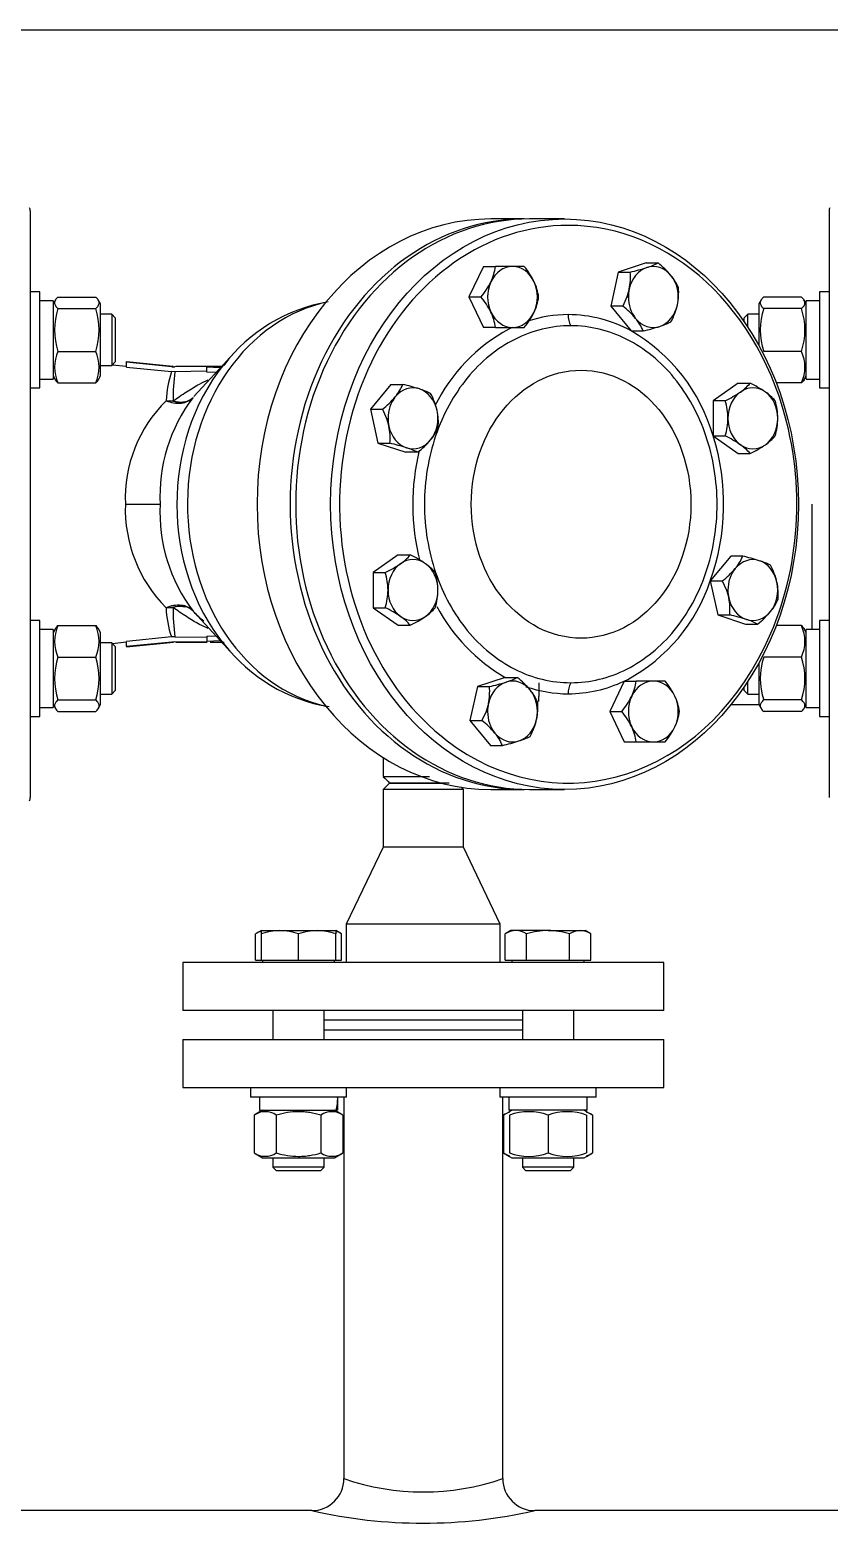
# Model space of a CAD drawing. Extents: x -681219 to -550379, y -242630 to -158199.
# Drawn here: x -635966 to -635500, y -176652 to -175780 of the extents above; entities that cross this region are included whole.
import ezdxf

# ---------------------------------------------------------------- set-up
doc = ezdxf.new("R2010")
doc.units = 0
doc.header["$LTSCALE"] = 1000
for name, color, linetype in [('$TD_AUDIT_GENERATED_(24C)', 7, 'CONTINUOUS'), ('$TD_AUDIT_GENERATED_(3680)', 7, 'CONTINUOUS'), ('05R22-3', 7, 'CONTINUOUS'), ('16_GB93', 7, 'CONTINUOUS'), ('16_GB97.1', 7, 'CONTINUOUS'), ('DN40-PN1.6_GB911', 7, 'CONTINUOUS'), ('FIG33_DN65_PN16', 7, 'CONTINUOUS'), ('M16_GB6170', 7, 'CONTINUOUS'), ('M16×65_GB5782', 7, 'CONTINUOUS'), ('M16×70_GB5782', 7, 'CONTINUOUS'), ('MYGL165_040102', 7, 'CONTINUOUS'), ('异径接头DN40×20_GB12', 7, 'CONTINUOUS')]:
    doc.layers.add(name, color=color, linetype=linetype)

msp = doc.modelspace()

# ---------------------------------------------------------------- linework, layer by layer
at = {"layer": '$TD_AUDIT_GENERATED_(24C)', "color": 7, "linetype": 'Continuous'}
msp.add_line((-639621.8734, -175780.4867), (-633113.0882, -175780.4867), dxfattribs=at)
at = {"layer": '$TD_AUDIT_GENERATED_(3680)', "color": 7, "linetype": 'Continuous'}
for p, q in [((-635759.7503, -176205.0484), (-635759.7503, -176216.1666)), ((-635721.3842, -176220.0167), (-635756.0094, -176220.0167))]:
    msp.add_line(p, q, dxfattribs=at)
for points, knots in [([(-635669.0397, -176172.3227), (-635669.026, -176172.332), (-635668.9969, -176172.0438), (-635668.9449, -176170.7299), (-635668.8945, -176168.5768), (-635668.867, -176165.5646), (-635668.8433, -176163.0212), (-635668.831, -176161.5762)], [0, 0, 0, 0, 0.031391327, 0.062781597, 0.094170609, 0.125558372, 0.160598698, 0.160598698, 0.160598698, 0.160598698]), ([(-635759.75, -176216.2752), (-635759.7318, -176216.2458), (-635758.113, -176216.1903), (-635751.3698, -176216.1424), (-635742.2147, -176216.1251), (-635735.7134, -176216.1242), (-635732.8513, -176216.1258)], [0, 0, 0, 0, 0.071281726, 0.142545558, 0.213794226, 0.272764589, 0.272764589, 0.272764589, 0.272764589])]:
    msp.add_open_spline(points, degree=3, knots=knots, dxfattribs=at)
msp.add_open_spline([(-635759.7494, -176216.2778), (-635758.503, -176217.5236), (-635757.2565, -176218.7699), (-635756.0096, -176220.0167)], degree=3, dxfattribs=at)
at = {"layer": '05R22-3', "color": 7, "linetype": 'Continuous'}
for p, q in [((-635794.1475, -176364.0329), (-635678.5945, -176364.0329)), ((-635876.6465, -176369.6439), (-635596.0955, -176369.6439)), ((-635876.6465, -176369.6439), (-635876.6465, -176397.6991)), ((-635596.0955, -176397.6991), (-635596.0955, -176369.6439)), ((-635876.6465, -176397.6991), (-635596.0955, -176397.6991)), ((-635782.6619, -176403.3101), (-635782.6619, -176625.8812)), ((-635690.0801, -176625.8806), (-635690.0801, -176403.3101)), ((-635801.3576, -176644.584), (-636131.948, -176644.584)), ((-634855.4342, -176644.584), (-635671.3767, -176644.584))]:
    msp.add_line(p, q, dxfattribs=at)
for centre, radius, start, end in [((-635801.366, -176625.8804), 18.7037, 270.0004336, 359.9992753), ((-635736.371, -176492.724), 140.9735, 250.830362, 289.169638), ((-635671.3767, -176625.8807), 18.7034, 179.999808, 269.9996111), ((-635736.371, -176358.2819), 293.5867, 257.209879, 282.790121)]:
    msp.add_arc(centre, radius, start, end, dxfattribs=at)
at = {"layer": '16_GB93', "color": 7, "linetype": 'Continuous'}
for p, q in [((-635952.2083, -175938.5954), (-635959.8767, -175938.5954)), ((-635952.2083, -175938.5954), (-635952.2083, -175984.2318)), ((-635513.0523, -175984.2318), (-635513.0523, -175938.5954)), ((-635505.3839, -175938.5954), (-635513.0523, -175938.5954)), ((-635959.8767, -175984.2318), (-635952.2083, -175984.2318)), ((-635513.0523, -175984.2318), (-635505.3839, -175984.2318)), ((-635952.2083, -176130.3624), (-635959.8767, -176130.3624)), ((-635952.2083, -176130.3624), (-635952.2083, -176175.9987)), ((-635513.0523, -176175.9987), (-635513.0523, -176130.3624)), ((-635505.3839, -176130.3624), (-635513.0523, -176130.3624)), ((-635959.8767, -176175.9987), (-635952.2083, -176175.9987)), ((-635513.0523, -176175.9987), (-635505.3839, -176175.9987)), ((-635831.9283, -176403.3101), (-635831.9283, -176410.9785)), ((-635831.9283, -176410.9785), (-635787.2509, -176410.9785)), ((-635786.3197, -176410.9785), (-635787.2509, -176410.9785)), ((-635786.292, -176409.8555), (-635786.292, -176403.3101)), ((-635786.292, -176410.9785), (-635786.292, -176409.8555)), ((-635686.45, -176403.3101), (-635686.45, -176410.9785)), ((-635640.8137, -176410.9785), (-635686.45, -176410.9785)), ((-635686.4223, -176410.9785), (-635686.45, -176410.9785)), ((-635640.8137, -176410.9785), (-635640.8137, -176403.3101))]:
    msp.add_line(p, q, dxfattribs=at)
for centre, start, end in [((-635809.1102, -176404.4331), 343.3305416, 2.8209894), ((-635809.1102, -176409.8555), 357.1790106, 6.8238403)]:
    msp.add_arc(centre, 22.8182, start, end, dxfattribs=at)
at = {"layer": '16_GB97.1', "color": 7, "linetype": 'Continuous'}
for p, q in [((-635959.8767, -175933.3585), (-635965.4877, -175933.3585)), ((-635959.8767, -175989.4687), (-635959.8767, -175933.3585)), ((-635505.3839, -175933.3585), (-635505.3839, -175989.4687)), ((-635499.7729, -175933.3585), (-635505.3839, -175933.3585)), ((-635965.4877, -175989.4687), (-635959.8767, -175989.4687)), ((-635505.3839, -175989.4687), (-635499.7729, -175989.4687)), ((-635959.8767, -176125.1254), (-635965.4877, -176125.1254)), ((-635959.8767, -176181.2356), (-635959.8767, -176125.1254)), ((-635505.3839, -176125.1254), (-635505.3839, -176181.2356)), ((-635499.7729, -176125.1254), (-635505.3839, -176125.1254)), ((-635965.4877, -176181.2356), (-635959.8767, -176181.2356)), ((-635505.3839, -176181.2356), (-635499.7729, -176181.2356)), ((-635837.1653, -176397.6991), (-635837.1653, -176403.3101)), ((-635781.0551, -176403.3101), (-635781.0551, -176397.6991)), ((-635691.6869, -176397.6991), (-635691.6869, -176403.3101)), ((-635635.5767, -176403.3101), (-635635.5767, -176397.6991)), ((-635781.0551, -176403.3101), (-635837.1653, -176403.3101)), ((-635635.5767, -176403.3101), (-635691.6869, -176403.3101))]:
    msp.add_line(p, q, dxfattribs=at)
at = {"layer": 'DN40-PN1.6_GB911', "color": 7, "linetype": 'Continuous'}
for p, q in [((-635596.0955, -176324.7558), (-635876.6465, -176324.7558)), ((-635876.6465, -176324.7558), (-635876.6465, -176352.8109)), ((-635596.0955, -176352.8109), (-635596.0955, -176324.7558)), ((-635596.0955, -176352.8109), (-635876.6465, -176352.8109)), ((-635678.5945, -176358.4219), (-635794.1475, -176358.4219))]:
    msp.add_line(p, q, dxfattribs=at)
at = {"layer": 'FIG33_DN65_PN16', "color": 7, "linetype": 'Continuous'}
for p, q in [((-635965.4877, -175886.1609), (-635965.4877, -176228.4332)), ((-635499.7729, -175886.1609), (-635499.7729, -176228.4332)), ((-635677.6342, -175890.8367), (-635696.9443, -175890.8367)), ((-635654.0329, -175890.8367), (-635674.4158, -175890.8367)), ((-635701.3321, -175918.571), (-635709.7354, -175936.3392)), ((-635701.3321, -175918.571), (-635694.3265, -175918.571)), ((-635684.3466, -175918.571), (-635694.3265, -175918.571)), ((-635677.5199, -175918.571), (-635684.3466, -175918.571)), ((-635622.7299, -175921.8315), (-635627.0798, -175941.6494)), ((-635606.496, -175916.5213), (-635622.7299, -175921.8315)), ((-635622.7299, -175921.8315), (-635615.7243, -175921.8315)), ((-635606.496, -175916.5213), (-635599.4904, -175916.5213)), ((-635616.3226, -175931.7404), (-635617.6915, -175936.3392)), ((-635709.7354, -175936.3392), (-635701.3321, -175954.1074)), ((-635709.7354, -175936.3392), (-635702.7297, -175936.3392)), ((-635617.6915, -175936.3392), (-635620.0741, -175941.6494)), ((-635617.6915, -175936.3392), (-635616.8185, -175936.3392)), ((-635627.0798, -175941.6494), (-635615.1958, -175956.1571)), ((-635620.0741, -175941.6494), (-635627.0798, -175941.6494)), ((-635694.3265, -175954.1074), (-635701.3321, -175954.1074)), ((-635694.3265, -175954.1074), (-635684.3466, -175954.1074)), ((-635684.5257, -175954.1074), (-635686.5666, -175955.0859)), ((-635684.3466, -175954.1074), (-635677.5199, -175954.1074)), ((-635615.1958, -175956.1571), (-635608.1901, -175956.1571)), ((-635909.3775, -175974.0856), (-635882.4537, -175976.7938)), ((-635909.3775, -175974.4226), (-635909.3775, -175974.0856)), ((-635882.9052, -175977.0965), (-635909.3775, -175974.4226)), ((-635909.3775, -175977.2542), (-635909.3775, -175974.4226)), ((-635848.2463, -175970.6151), (-635870.112, -175994.4444)), ((-635909.3775, -175976.9053), (-635917.7094, -175976.0672)), ((-635909.3775, -175977.2542), (-635883.2013, -175979.899)), ((-635881.1397, -175979.9928), (-635883.2013, -175979.8993)), ((-635882.9053, -175977.0969), (-635881.1577, -175977.1765)), ((-635882.4537, -175976.7938), (-635882.9052, -175977.0966)), ((-635882.0052, -175977.1875), (-635882.4537, -175976.7938)), ((-635862.619, -175976.9264), (-635881.1577, -175977.1763)), ((-635862.619, -175979.7338), (-635881.1397, -175979.9926)), ((-635861.4471, -175976.8724), (-635880.7198, -175976.8724)), ((-635862.619, -175977.391), (-635862.619, -175976.9264)), ((-635862.619, -175980.2153), (-635862.619, -175977.391)), ((-635854.7424, -175977.6947), (-635862.619, -175977.391)), ((-635857.2523, -175980.43), (-635862.619, -175980.2153)), ((-635853.9879, -175976.8724), (-635861.1473, -175976.8724)), ((-635755.3201, -175987.3768), (-635767.2041, -176001.8845)), ((-635755.3201, -175987.3768), (-635748.3145, -175987.3768)), ((-635552.8045, -175986.6777), (-635567.3594, -175996.9362)), ((-635552.8045, -175986.6777), (-635545.7989, -175986.6777)), ((-635878.8627, -175998.0318), (-635884.2418, -175997.0216)), ((-635875.4424, -175997.4987), (-635878.8627, -175998.0318)), ((-635877.3927, -175998.2786), (-635878.8627, -175998.0318)), ((-635567.3594, -175996.9362), (-635567.3594, -176017.4532)), ((-635560.3537, -175996.9362), (-635567.3594, -175996.9362)), ((-635767.2041, -176001.8845), (-635762.8543, -176021.7024)), ((-635767.2041, -176001.8845), (-635760.1985, -176001.8845)), ((-635760.1985, -176001.8845), (-635757.8158, -176007.1947)), ((-635757.8158, -176007.1947), (-635756.4469, -176011.7934)), ((-635757.8158, -176007.1947), (-635756.9429, -176007.1947)), ((-635567.3594, -176017.4532), (-635552.8045, -176027.7117)), ((-635567.3594, -176017.4532), (-635560.3537, -176017.4532)), ((-635762.8543, -176021.7024), (-635746.6204, -176027.0126)), ((-635762.8543, -176021.7024), (-635755.8486, -176021.7024)), ((-635739.6148, -176027.0126), (-635746.6204, -176027.0126)), ((-635552.8045, -176027.7117), (-635545.7989, -176027.7117)), ((-635509.8182, -176057.2971), (-635509.8182, -176130.3624)), ((-635750.9702, -176086.8825), (-635765.5251, -176097.141)), ((-635750.9702, -176086.8825), (-635743.9646, -176086.8825)), ((-635557.1543, -176087.5816), (-635569.0384, -176102.0893)), ((-635550.1487, -176087.5816), (-635557.1543, -176087.5816)), ((-635765.5251, -176097.141), (-635765.5251, -176117.6579)), ((-635765.5251, -176097.141), (-635758.5195, -176097.141)), ((-635569.0384, -176102.0893), (-635564.6885, -176121.9072)), ((-635569.0384, -176102.0893), (-635562.0327, -176102.0893)), ((-635562.0327, -176102.0893), (-635559.6501, -176107.3994)), ((-635559.6501, -176107.3994), (-635558.2812, -176111.9982)), ((-635559.6501, -176107.3994), (-635558.7771, -176107.3994)), ((-635886.3635, -176117.7298), (-635884.2418, -176117.5725)), ((-635884.2418, -176117.5725), (-635878.8627, -176116.5623)), ((-635884.2418, -176117.5725), (-635882.1235, -176117.6021)), ((-635877.3927, -176116.3155), (-635878.8627, -176116.5623)), ((-635878.8627, -176116.5623), (-635875.4424, -176117.0954)), ((-635870.0939, -176120.1694), (-635848.2463, -176143.979)), ((-635765.5251, -176117.6579), (-635750.9702, -176127.9164)), ((-635765.5251, -176117.6579), (-635758.5195, -176117.6579)), ((-635564.6885, -176121.9072), (-635548.4546, -176127.2173)), ((-635564.6885, -176121.9072), (-635557.6829, -176121.9072)), ((-635750.9702, -176127.9164), (-635743.9646, -176127.9164)), ((-635548.4546, -176127.2173), (-635541.449, -176127.2173)), ((-635917.7094, -176138.5269), (-635909.3775, -176137.6888)), ((-635883.2013, -176134.6951), (-635909.3775, -176137.34)), ((-635909.3775, -176140.1715), (-635909.3775, -176137.34)), ((-635909.3775, -176140.1715), (-635882.9052, -176137.4976)), ((-635909.3775, -176140.5085), (-635881.9958, -176137.7543)), ((-635909.3775, -176140.1715), (-635909.3775, -176140.5085)), ((-635881.1397, -176134.6013), (-635883.2013, -176134.6948)), ((-635882.9053, -176137.4973), (-635881.1577, -176137.4177)), ((-635881.1577, -176137.4179), (-635862.619, -176137.6678)), ((-635881.1397, -176134.6015), (-635862.619, -176134.8603)), ((-635880.7166, -176137.7217), (-635862.4581, -176137.7217)), ((-635862.619, -176134.3788), (-635857.2523, -176134.1642)), ((-635862.619, -176134.3788), (-635862.619, -176137.2032)), ((-635862.619, -176137.2032), (-635854.7424, -176136.8995)), ((-635860.6132, -176137.7217), (-635852.5038, -176137.7217)), ((-635688.579, -176158.437), (-635704.8129, -176163.7472)), ((-635688.579, -176158.437), (-635681.5733, -176158.437)), ((-635704.8129, -176163.7472), (-635709.1627, -176183.5651)), ((-635704.8129, -176163.7472), (-635697.8072, -176163.7472)), ((-635619.2492, -176160.4867), (-635627.6524, -176178.2549)), ((-635619.2492, -176160.4867), (-635612.2435, -176160.4867)), ((-635619.2491, -176160.4867), (-635617.2082, -176159.5082)), ((-635602.2636, -176160.4867), (-635612.2435, -176160.4867)), ((-635595.437, -176160.4867), (-635602.2636, -176160.4867)), ((-635698.4055, -176173.6562), (-635699.7744, -176178.2549)), ((-635709.1627, -176183.5651), (-635697.2787, -176198.0728)), ((-635709.1627, -176183.5651), (-635702.1571, -176183.5651)), ((-635699.7744, -176178.2549), (-635702.1571, -176183.5651)), ((-635699.7744, -176178.2549), (-635698.9015, -176178.2549)), ((-635627.6524, -176178.2549), (-635619.2492, -176196.0232)), ((-635627.6524, -176178.2549), (-635620.6468, -176178.2549)), ((-635697.2787, -176198.0728), (-635690.273, -176198.0728)), ((-635619.2492, -176196.0232), (-635612.2435, -176196.0232)), ((-635612.2435, -176196.0232), (-635602.2636, -176196.0232)), ((-635602.2636, -176196.0232), (-635595.437, -176196.0232)), ((-635696.9443, -176223.7574), (-635677.6342, -176223.7574)), ((-635674.4158, -176223.7574), (-635654.0329, -176223.7574))]:
    msp.add_line(p, q, dxfattribs=at)
for centre, radius, start, end in [((-635969.2284, -175886.1609), 3.7407, 0.0000001, 29.9999999), ((-635496.0322, -175886.1609), 3.7407, 150, 179.9999999), ((-635724.215, -175914.5696), 30.1551, 334.7032837, 352.3747959), ((-635713.0869, -175948.025), 46.1796, 26.4510689, 39.62911), ((-635648.6952, -175924.8132), 33.1055, 347.9218167, 5.1675107), ((-635645.7867, -175793.0528), 132.2411, 283.1399785, 287.495626), ((-635619.6271, -175876.3014), 44.9792, 287.5946908, 296.5955145), ((-635633.2417, -175959.028), 54.2768, 40.5040368, 51.5496455), ((-635738.2967, -175906.8852), 46.1796, 320.37089, 333.5489311), ((-635699.0052, -175940.3406), 30.1551, 7.6252041, 25.2967163), ((-635613.7779, -175941.8386), 28.316, 22.4420705, 39.637197), ((-635621.1973, -175933.9733), 33.7197, 348.0800386, 5.0092887), ((-635775.8716, -176033.9716), 96.0564, 99.5164954, 143.123528), ((-635736.6537, -175964.7246), 44.2331, 26.1597535, 39.9204255), ((-635699.2402, -175932.2684), 30.3973, 334.7742327, 352.3038469), ((-635724.45, -175958.1782), 30.3973, 7.6961531, 25.2257673), ((-635711.4439, -175925.722), 44.2331, 320.0795746, 333.8402465), ((-635651.6851, -176022.9256), 76.2525, 90.1519665, 108.2027143), ((-635638.214, -175946.9199), 13.6756, 178.9672862, 207.1249688), ((-635652.1726, -176023.4975), 76.8246, 61.228691, 89.787263), ((-635651.9527, -175982.2151), 51.5928, 40.2157663, 51.8379159), ((-635634.2431, -175966.8954), 28.1792, 22.4000164, 39.6792511), ((-635627.0161, -175931.9085), 39.8479, 331.623299, 346.9031646), ((-635637.8317, -176044.8853), 102.1715, 118.489837, 153.9145992), ((-635667.4476, -176046.2494), 104.1484, 16.0510113, 59.8870897), ((-635636.1228, -175835.1541), 124.1852, 282.9986278, 287.6369768), ((-635611.5027, -175912.081), 43.415, 287.4321918, 296.7580135), ((-635813.1202, -176001.739), 73.4053, 162.6909984, 176.1923268), ((-635797.255, -175993.3753), 84.9456, 170.9357172, 182.4402303), ((-635774.486, -175976.5672), 28.316, 320.362803, 337.5579295), ((-635778.3769, -176116.1555), 132.2411, 72.504374, 76.8600214), ((-635752.2173, -176032.9069), 44.9792, 63.4044856, 72.4053092), ((-635768.4893, -176012.136), 41.2778, 13.3629777, 28.1105587), ((-635592.0269, -175932.0556), 72.1989, 296.0205734, 304.147706), ((-635568.4479, -175967.2375), 29.848, 304.598184, 319.3596715), ((-635577.472, -176051.5582), 72.1989, 55.852294, 63.9794265), ((-635553.893, -176016.3764), 29.848, 40.6403286, 55.401816), ((-635829.4806, -176054.0313), 80.6456, 134.8573204, 182.320847), ((-635794.2975, -176052.5625), 95.5889, 142.9557126, 182.8390438), ((-635879.1189, -175980.0696), 18.2906, 246.6667269, 275.4154384), ((-635883.5093, -175972.748), 24.2847, 263.2504564, 268.2714459), ((-635883.521, -175972.8176), 24.2147, 268.2942397, 273.3086168), ((-635877.6666, -175982.527), 15.1361, 252.8751267, 278.4501083), ((-635878.3667, -175987.6221), 10.701, 275.2221063, 316.584308), ((-635876.6715, -175989.2138), 8.3756, 278.4384931, 316.523657), ((-635793.9497, -175959.3778), 54.2768, 308.4503545, 319.4959632), ((-635595.1412, -176007.533), 36.3656, 0.5331183, 16.9416521), ((-635567.0324, -176007.6869), 37.3683, 0.7547017, 16.7200687), ((-635760.7017, -176009.5231), 33.1055, 354.8324893, 12.0781833), ((-635596.1421, -176006.7025), 37.3683, 343.2799313, 359.2452983), ((-635566.0314, -176006.8563), 36.3656, 343.058348, 359.4668817), ((-635789.4395, -176018.7581), 33.7197, 354.9907112, 11.9199614), ((-635753.7837, -176001.7666), 28.1792, 320.3207489, 337.5999836), ((-635694.6302, -176057.2631), 133.3518, 340.3575784, 17.3695672), ((-635589.9925, -176078.8218), 68.151, 55.610496, 64.2212246), ((-635553.4887, -175998.4622), 29.2487, 304.4460921, 319.5117634), ((-635783.7813, -176142.7054), 124.1852, 72.3630232, 77.0013722), ((-635759.1612, -176065.7785), 43.415, 63.2419864, 72.5678083), ((-635609.145, -176057.3309), 133.3513, 166.2664539, 194.3473084), ((-635771.4933, -175986.4469), 51.5928, 308.1620841, 319.7842337), ((-635568.0436, -176046.7026), 29.2487, 40.4882366, 55.5539079), ((-635575.4376, -175966.343), 68.151, 295.7787754, 304.389504), ((-635828.1724, -176060.0499), 81.9339, 178.0746188, 224.7472137), ((-635794.2975, -176062.0316), 95.5889, 177.1609561, 217.0442873), ((-635766.6136, -176067.4422), 29.848, 304.598184, 319.3596714), ((-635775.6378, -176151.763), 72.1989, 55.852294, 63.9794266), ((-635576.3202, -176076.7719), 28.316, 320.362803, 337.5579295), ((-635580.2112, -176216.3603), 132.2411, 72.5043739, 76.8600214), ((-635790.1927, -176032.2604), 72.1989, 296.0205734, 304.147706), ((-635793.3069, -176107.7378), 36.3656, 0.5331183, 16.9416521), ((-635752.0587, -176116.5812), 29.848, 40.6403286, 55.401816), ((-635765.1981, -176107.8916), 37.3683, 0.7547017, 16.7200687), ((-635595.784, -176059.5826), 54.2768, 308.4503545, 319.4959632), ((-635554.0515, -176133.1116), 44.9792, 63.4044855, 72.4053092), ((-635570.3235, -176112.3408), 41.2778, 13.3629777, 28.1105587), ((-635665.9431, -176069.7088), 102.1716, 298.4890848, 341.5231358), ((-635562.5359, -176109.7279), 33.1055, 354.8324893, 12.0781833), ((-635794.3079, -176106.9072), 37.3683, 343.2799313, 359.2452983), ((-635764.1972, -176107.0611), 36.3656, 343.0583479, 359.4668817), ((-635591.2738, -176118.9628), 33.7197, 354.9907113, 11.9199614), ((-635555.618, -176101.9714), 28.1792, 320.3207489, 337.5999836), ((-635879.1254, -176134.4833), 18.2502, 84.5520608, 113.365774), ((-635825.9013, -176115.2374), 60.5135, 182.3605034, 198.7561636), ((-635798.0228, -176121.2632), 84.1803, 177.5073641, 189.1168186), ((-635877.6652, -176132.0855), 15.154, 81.5652945, 107.1094306), ((-635878.3847, -176127.0091), 10.7395, 43.4932223, 84.7003634), ((-635876.6573, -176125.3531), 8.3466, 43.407619, 81.6302311), ((-635788.1582, -176179.0266), 68.151, 55.6104959, 64.2212246), ((-635766.2094, -176146.9074), 29.2487, 40.4882366, 55.5539079), ((-635773.6033, -176066.5478), 68.151, 295.7787754, 304.3895041), ((-635751.6545, -176098.667), 29.2487, 304.446092, 319.5117634), ((-635636.3272, -176068.3449), 104.1482, 207.8342015, 239.8870793), ((-635585.6156, -176242.9101), 124.1852, 72.3630232, 77.0013722), ((-635573.3276, -176086.6517), 51.5928, 308.1620841, 319.7842337), ((-635560.9954, -176165.9833), 43.415, 63.2419865, 72.5678082), ((-635775.4549, -176079.5588), 97.1647, 217.468298, 260.6027617), ((-635701.71, -176118.2171), 44.9792, 287.5946908, 296.5955145), ((-635715.3246, -176200.9437), 54.2768, 40.5040368, 51.5496454), ((-635730.7782, -176166.729), 33.1055, 347.9218167, 5.1675107), ((-635727.8697, -176034.9685), 132.2411, 283.1399785, 287.4956261), ((-635651.6028, -176091.0984), 76.8228, 251.0635984, 269.7877581), ((-635695.8609, -176183.7543), 28.316, 22.4420705, 39.637197), ((-635638.2119, -176167.6711), 13.676, 152.8909495, 181.0453062), ((-635652.089, -176091.67), 76.2509, 270.1515236, 295.5108312), ((-635642.132, -176156.4853), 30.1551, 334.7032837, 352.3747959), ((-635631.004, -176189.9407), 46.1796, 26.4510689, 39.62911), ((-635703.2802, -176175.889), 33.7197, 348.0800386, 5.0092887), ((-635656.2138, -176148.8009), 46.1796, 320.37089, 333.5489311), ((-635616.9222, -176182.2563), 30.1551, 7.6252041, 25.2967163), ((-635734.0357, -176224.1308), 51.5928, 40.2157663, 51.8379159), ((-635709.0991, -176173.8242), 39.8479, 331.623299, 346.9031646), ((-635654.5708, -176206.6403), 44.2331, 26.1597535, 39.9204255), ((-635617.1572, -176174.1841), 30.3973, 334.7742327, 352.3038469), ((-635716.326, -176208.8111), 28.1792, 22.4000164, 39.6792511), ((-635693.5856, -176153.9967), 43.415, 287.4321918, 296.7580135), ((-635642.367, -176200.094), 30.3973, 7.6961531, 25.2257673), ((-635629.361, -176167.6377), 44.2331, 320.0795746, 333.8402465), ((-635718.2057, -176077.0698), 124.1852, 282.9986278, 287.6369768), ((-635969.2284, -176228.4332), 3.7407, 330.0000001, 359.9999999)]:
    msp.add_arc(centre, radius, start, end, dxfattribs=at)
for centre, major_axis, start_param, end_param in [((-635696.9443, -176057.2971), (0, 166.4603), 0, 3.14159265), ((-635677.6342, -176057.2971), (0, -166.4603), 3.14159265, 6.28318531), ((-635674.4158, -176057.2971), (0, -166.4603), 3.14159265, 6.28318531), ((-635651.8874, -176057.2971), (0, 162.7196), 0, 0.52056715), ((-635651.8874, -176057.2971), (0, 162.7196), 4.98500523, 6.28318531), ((-635651.8874, -176057.2971), (0, 162.7196), 0.52056715, 2.58448772), ((-635684.3466, -175936.3392), (0, 17.7682), 0, 1.04719755), ((-635684.3466, -175936.3392), (0, -17.7682), 2.0943951, 3.14159265), ((-635602.2636, -175936.3392), (0, 17.7682), 0.26179939, 1.30899694), ((-635602.2636, -175936.3392), (0, -17.7682), 2.35619449, 3.40339204), ((-635684.3466, -175936.3392), (0, 17.7682), 1.04719755, 2.0943951), ((-635684.3466, -175936.3392), (0, -17.7682), 1.04719755, 2.0943951), ((-635602.2636, -175936.3392), (0, 17.7682), 1.30899694, 1.57079633), ((-635602.2636, -175936.3392), (0, -17.7682), 1.30899694, 2.35619449), ((-635775.7909, -176057.2971), (0, 119.7018), 0.16348862, 2.96202478), ((-635602.2636, -175936.3392), (0, 17.7682), 1.57079633, 2.35619449), ((-635684.3466, -175936.3392), (0, 17.7682), 2.0943951, 3.14159265), ((-635684.3466, -175936.3392), (0, -17.7682), 0, 1.04719755), ((-635602.2636, -175936.3392), (0, 17.7682), 2.35619449, 3.40339204), ((-635602.2636, -175936.3392), (0, -17.7682), 0.26179939, 1.30899694), ((-635784.8585, -176057.2971), (0, 116.1971), 0.72877508, 0.79440305), ((-635784.8585, -176057.2971), (0, 116.1971), 0.79440305, 2.35173875), ((-635742.388, -176007.1947), (0, -17.7682), 2.87979327, 3.92699082), ((-635742.388, -176007.1947), (0, 17.7682), 4.97418837, 6.02138592), ((-635544.2222, -176007.1947), (0, 17.7682), 0.52359878, 1.57079633), ((-635544.2222, -176007.1947), (0, -17.7682), 2.61799388, 3.66519143), ((-635544.2222, -176007.1947), (0, -17.7682), 1.57079633, 2.61799388), ((-635742.388, -176007.1947), (0, 17.7682), 0.78539816, 1.57079633), ((-635742.388, -176007.1947), (0, 17.7682), 1.57079633, 1.83259571), ((-635742.388, -176007.1947), (0, -17.7682), 0.78539816, 1.83259571), ((-635544.2222, -176007.1947), (0, -17.7682), 4.71238898, 5.75958653), ((-635544.2222, -176007.1947), (0, -17.7682), 0.52359878, 1.57079633), ((-635742.388, -176007.1947), (0, -17.7682), 4.97418837, 6.02138592), ((-635651.8874, -176057.2971), (0, 162.7196), 4.12261965, 4.98500523), ((-635742.388, -176007.1947), (0, 17.7682), 2.87979327, 3.92699082), ((-635544.2222, -176007.1947), (0, 17.7682), 2.61799388, 3.66519143), ((-635742.388, -176107.3994), (0, -17.7682), 2.61799388, 3.66519143), ((-635544.2222, -176107.3994), (0, -17.7682), 2.87979327, 3.92699082), ((-635742.388, -176107.3994), (0, 17.7682), 0.52359878, 1.57079633), ((-635742.388, -176107.3994), (0, 17.7682), 4.71238898, 5.75958653), ((-635544.2222, -176107.3994), (0, 17.7682), 0.78539816, 1.57079633), ((-635544.2222, -176107.3994), (0, 17.7682), 4.97418837, 6.02138592), ((-635544.2222, -176107.3994), (0, -17.7682), 0.78539816, 1.83259571), ((-635742.388, -176107.3994), (0, -17.7682), 4.71238898, 5.75958653), ((-635742.388, -176107.3994), (0, -17.7682), 0.52359878, 1.57079633), ((-635544.2222, -176107.3994), (0, 17.7682), 1.57079633, 1.83259571), ((-635544.2222, -176107.3994), (0, -17.7682), 4.97418837, 6.02138592), ((-635742.388, -176107.3994), (0, 17.7682), 2.61799388, 3.66519143), ((-635544.2222, -176107.3994), (0, 17.7682), 2.87979327, 3.92699082), ((-635784.8585, -176057.2971), (0, 116.1971), -3.93144655, -3.87036773), ((-635651.8874, -176057.2971), (0, 162.7196), 2.58448772, 4.12261965), ((-635684.3466, -176178.2549), (0, 17.7682), 0.26179939, 1.30899694), ((-635684.3466, -176178.2549), (0, -17.7682), 2.35619449, 3.40339204), ((-635684.3466, -176178.2549), (0, -17.7682), 1.30899694, 2.35619449), ((-635602.2636, -176178.2549), (0, 17.7682), 0, 1.04719755), ((-635602.2636, -176178.2549), (0, -17.7682), 2.0943951, 3.14159265), ((-635684.3466, -176178.2549), (0, 17.7682), 1.30899694, 1.57079633), ((-635602.2636, -176178.2549), (0, 17.7682), 1.04719755, 2.0943951), ((-635602.2636, -176178.2549), (0, -17.7682), 1.04719755, 2.0943951), ((-635684.3466, -176178.2549), (0, -17.7682), 4.71238898, 5.49778714), ((-635684.3466, -176178.2549), (0, -17.7682), 0.26179939, 1.30899694), ((-635684.3466, -176178.2549), (0, 17.7682), 2.35619449, 3.40339204), ((-635602.2636, -176178.2549), (0, 17.7682), 2.0943951, 3.14159265), ((-635602.2636, -176178.2549), (0, -17.7682), 0, 1.04719755)]:
    msp.add_ellipse(centre, major_axis=major_axis, ratio=0.81915204, start_param=start_param, end_param=end_param, dxfattribs=at)
for centre, major_axis in [((-635654.0329, -176057.2971), (0, 166.4603)), ((-635644.3779, -176057.2971), (0, -78.1827))]:
    msp.add_ellipse(centre, major_axis=major_axis, ratio=0.81915204, dxfattribs=at)
for points, knots in [([(-635650.3855, -175953.155), (-635661.5523, -175953.155), (-635672.7147, -175955.8655), (-635693.3483, -175966.2992), (-635702.8113, -175974.0181), (-635718.6036, -175993.2969), (-635724.9266, -176004.8491), (-635733.4733, -176030.0381), (-635735.6937, -176043.6649), (-635735.6937, -176070.9292), (-635733.4733, -176084.556), (-635724.9266, -176109.745), (-635718.6036, -176121.2972), (-635702.8113, -176140.576), (-635693.3483, -176148.295), (-635672.7147, -176158.7286), (-635661.5523, -176161.4391), (-635650.3855, -176161.4391)], [0, 0, 0, 0, 0.125, 0.125, 0.25, 0.25, 0.375, 0.375, 0.5, 0.5, 0.625, 0.625, 0.75, 0.75, 0.875, 0.875, 1, 1, 1, 1]), ([(-635650.3855, -176161.4391), (-635639.2187, -176161.4391), (-635628.0562, -176158.7286), (-635607.4227, -176148.295), (-635597.9596, -176140.576), (-635582.1674, -176121.2972), (-635575.8444, -176109.745), (-635567.2976, -176084.556), (-635565.0773, -176070.9292), (-635565.0773, -176043.6649), (-635567.2976, -176030.0381), (-635575.8444, -176004.8491), (-635582.1674, -175993.2969), (-635597.9596, -175974.0181), (-635607.4227, -175966.2992), (-635628.0562, -175955.8655), (-635639.2187, -175953.155), (-635650.3855, -175953.155)], [0, 0, 0, 0, 0.125, 0.125, 0.25, 0.25, 0.375, 0.375, 0.5, 0.5, 0.625, 0.625, 0.75, 0.75, 0.875, 0.875, 1, 1, 1, 1]), ([(-635882.1235, -175996.992), (-635880.8959, -175996.1112), (-635878.3536, -175994.2873), (-635873.2757, -175990.856), (-635867.7256, -175987.5375), (-635863.4138, -175985.454), (-635861.7153, -175984.7137)], [0, 0, 0, 0, 0.031293208, 0.064804596, 0.128491553, 0.169263615, 0.169263615, 0.169263615, 0.169263615]), ([(-635910.06, -176057.2971), (-635909.8603, -176057.2971), (-635909.4578, -176057.2971), (-635908.8475, -176057.2971), (-635908.2274, -176057.2971), (-635907.5982, -176057.2971), (-635906.9608, -176057.2971), (-635906.3161, -176057.2972), (-635905.6654, -176057.2972), (-635905.0096, -176057.2972), (-635904.35, -176057.2973), (-635903.6881, -176057.2973), (-635903.025, -176057.2974), (-635902.3623, -176057.2974), (-635901.7015, -176057.2974), (-635901.044, -176057.2975), (-635900.3916, -176057.2975), (-635899.7458, -176057.2975), (-635899.1083, -176057.2975), (-635898.4806, -176057.2975), (-635897.8645, -176057.2975), (-635897.2615, -176057.2975), (-635896.6732, -176057.2975), (-635896.1011, -176057.2975), (-635895.5467, -176057.2975), (-635895.0113, -176057.2975), (-635894.4964, -176057.2975), (-635894.0031, -176057.2975), (-635893.5325, -176057.2974), (-635893.0857, -176057.2974), (-635892.6634, -176057.2974), (-635892.2665, -176057.2973), (-635891.8956, -176057.2973), (-635891.5511, -176057.2973), (-635891.2335, -176057.2972), (-635890.9429, -176057.2972), (-635890.6795, -176057.2972), (-635890.4433, -176057.2971), (-635890.234, -176057.2971), (-635890.0518, -176057.2971), (-635889.8943, -176057.2971), (-635889.8104, -176057.2971), (-635889.769, -176057.2971)], [0, 0, 0, 0, 0.02149608, 0.04332576, 0.0654846, 0.0879673, 0.11076763, 0.13387847, 0.15729173, 0.1809984, 0.20498845, 0.22925091, 0.25377382, 0.27854426, 0.30354836, 0.32877136, 0.35419757, 0.3798105, 0.40559283, 0.43152653, 0.45759289, 0.48377262, 0.51004589, 0.53639247, 0.56279177, 0.58922296, 0.61566506, 0.64209705, 0.66849796, 0.69484696, 0.72112347, 0.74730725, 0.7733785, 0.79931793, 0.82510684, 0.85072721, 0.87616175, 0.90139397, 0.92640821, 0.9511897, 0.9757246, 1, 1, 1, 1]), ([(-635861.7153, -176129.8804), (-635863.4138, -176129.1401), (-635867.7256, -176127.0566), (-635873.2757, -176123.7381), (-635878.3536, -176120.3068), (-635880.8959, -176118.4829), (-635882.1235, -176117.6021)], [0.830741731, 0.830741731, 0.830741731, 0.830741731, 0.871512506, 0.935197451, 0.968707538, 1, 1, 1, 1]), ([(-635864.3767, -176125.5786), (-635865.3605, -176124.7738), (-635866.3149, -176123.9346), (-635868.197, -176122.161), (-635869.1196, -176121.2265), (-635870.2008, -176120.0536), (-635870.3982, -176119.8361), (-635870.5937, -176119.6174)], [0.9295016994, 0.9295016994, 0.9295016994, 0.9295016994, 0.9604681615, 0.9604681615, 0.992715851, 0.992715851, 1, 1, 1, 1])]:
    msp.add_open_spline(points, degree=3, knots=knots, dxfattribs=at)
at = {"layer": 'M16_GB6170', "color": 7, "linetype": 'Continuous'}
for p, q in [((-635950.8031, -175937.9385), (-635952.2083, -175940.3723)), ((-635949.3936, -175936.3802), (-635927.342, -175936.3802)), ((-635924.5273, -175940.3723), (-635925.8931, -175938.0067)), ((-635924.5273, -175982.4549), (-635924.5273, -175940.3723)), ((-635539.3282, -175937.9385), (-635540.7334, -175940.3723)), ((-635540.7334, -175940.3723), (-635540.7334, -175964.6769)), ((-635515.867, -175936.3802), (-635537.9187, -175936.3802)), ((-635513.0523, -175940.3723), (-635514.4181, -175938.0067)), ((-635949.3933, -175943.0875), (-635927.3423, -175943.0875)), ((-635515.8674, -175943.0875), (-635537.9183, -175943.0875)), ((-635949.3936, -175968.1209), (-635927.342, -175968.1209)), ((-635515.867, -175968.1209), (-635537.9187, -175968.1209)), ((-635952.2083, -175982.4549), (-635950.8031, -175984.8887)), ((-635925.8931, -175984.8205), (-635924.5273, -175982.4549)), ((-635514.4181, -175984.8205), (-635513.0523, -175982.4549)), ((-635949.3936, -175986.447), (-635927.342, -175986.447)), ((-635515.867, -175986.447), (-635530.6443, -175986.447)), ((-635950.8425, -176129.7736), (-635952.2083, -176132.1392)), ((-635949.3936, -176128.1471), (-635927.342, -176128.1471)), ((-635924.5273, -176132.1392), (-635925.9324, -176129.7054)), ((-635924.5273, -176174.2219), (-635924.5273, -176132.1392)), ((-635515.867, -176128.1471), (-635530.6443, -176128.1471)), ((-635513.0523, -176132.1392), (-635514.4575, -176129.7054)), ((-635949.3936, -176146.4732), (-635927.342, -176146.4732)), ((-635515.867, -176146.4732), (-635537.9187, -176146.4732)), ((-635540.7334, -176149.9172), (-635540.7334, -176174.2219)), ((-635952.2083, -176174.2219), (-635950.8425, -176176.5874)), ((-635949.3933, -176171.5066), (-635927.3423, -176171.5066)), ((-635925.9324, -176176.6556), (-635924.5273, -176174.2219)), ((-635540.7334, -176174.2219), (-635539.3676, -176176.5874)), ((-635515.8674, -176171.5066), (-635537.9183, -176171.5066)), ((-635514.4575, -176176.6556), (-635513.0523, -176174.2219)), ((-635949.3936, -176178.2139), (-635927.342, -176178.2139)), ((-635515.867, -176178.2139), (-635537.9187, -176178.2139)), ((-635830.1515, -176410.9785), (-635835.0271, -176413.7935)), ((-635783.1932, -176413.7935), (-635788.0688, -176410.9785)), ((-635684.6732, -176410.9785), (-635686.0759, -176411.7884)), ((-635641.1877, -176411.7884), (-635642.5905, -176410.9785)), ((-635835.0271, -176413.7935), (-635835.0271, -176435.8445)), ((-635822.0687, -176413.7932), (-635822.0687, -176435.8448)), ((-635796.1517, -176413.7932), (-635796.1517, -176435.8448)), ((-635783.1932, -176413.7935), (-635783.1932, -176435.8445)), ((-635686.0759, -176411.7884), (-635689.5488, -176413.7935)), ((-635689.5488, -176413.7935), (-635689.5488, -176435.8445)), ((-635686.0759, -176413.7932), (-635686.0759, -176435.8448)), ((-635663.6318, -176413.7935), (-635663.6318, -176435.8445)), ((-635637.7149, -176413.7935), (-635641.1877, -176411.7884)), ((-635641.1877, -176413.7932), (-635641.1877, -176435.8448)), ((-635637.7149, -176413.7935), (-635637.7149, -176435.8445)), ((-635835.0271, -176435.8445), (-635830.1515, -176438.6595)), ((-635788.0688, -176438.6595), (-635783.1932, -176435.8445)), ((-635689.5488, -176435.8445), (-635686.0759, -176437.8496)), ((-635641.1877, -176437.8496), (-635637.7149, -176435.8445)), ((-635830.1515, -176438.6595), (-635788.0688, -176438.6595)), ((-635686.0759, -176437.8496), (-635684.6732, -176438.6595)), ((-635684.6732, -176438.6595), (-635642.5905, -176438.6595)), ((-635642.5905, -176438.6595), (-635641.1877, -176437.8496))]:
    msp.add_line(p, q, dxfattribs=at)
for centre, radius, start, end in [((-635910.9892, -175955.6047), 40.3925, 161.9474525, 198.0510406), ((-635965.7465, -175955.6047), 40.3926, 341.9490108, 18.0524962), ((-635499.5142, -175955.6047), 40.3925, 161.9474525, 198.0510406), ((-635554.2716, -175955.6047), 40.3926, 341.9490108, 18.0524962), ((-635929.2373, -175977.284), 22.1413, 155.5535538, 204.4464462), ((-635947.4983, -175977.284), 22.1413, 335.5535538, 24.4464462), ((-635536.0234, -175977.284), 22.1413, 335.5535538, 24.4464462), ((-635929.2373, -176137.3102), 22.1413, 155.5535538, 204.4464462), ((-635947.4983, -176137.3102), 22.1413, 335.5535538, 24.4464462), ((-635536.0234, -176137.3102), 22.1413, 335.5535538, 24.4464462), ((-635910.989, -176158.9894), 40.3926, 161.9490108, 198.0524962), ((-635965.7464, -176158.9894), 40.3925, 341.9474525, 18.0510406), ((-635499.5141, -176158.9894), 40.3926, 161.9490108, 198.0524962), ((-635554.2715, -176158.9894), 40.3925, 341.9474525, 18.0510406), ((-635828.5477, -176423.4142), 11.5992, 56.0428621, 123.960049), ((-635789.6727, -176423.4141), 11.5992, 56.0398024, 123.9572864), ((-635683.0693, -176423.4142), 11.5992, 105.2184678, 123.960049), ((-635674.8543, -176444.4843), 32.6783, 69.9144081, 110.0839111), ((-635652.4093, -176444.4844), 32.6784, 69.9161491, 110.0855317), ((-635644.1943, -176423.4141), 11.5992, 56.0398024, 74.7226116), ((-635828.5477, -176426.2238), 11.5992, 236.0398024, 303.9572864), ((-635789.6727, -176426.2238), 11.5992, 236.0428621, 303.960049), ((-635683.0693, -176426.2238), 11.5992, 236.0398024, 254.7226116), ((-635674.8543, -176405.1536), 32.6784, 249.9161491, 290.0855317), ((-635652.4093, -176405.1537), 32.6783, 249.9144081, 290.0839111), ((-635644.1943, -176426.2238), 11.5992, 285.2184678, 303.960049)]:
    msp.add_arc(centre, radius, start, end, dxfattribs=at)
for points, knots in [([(-635949.3936, -175936.3802), (-635950.0044, -175936.9278), (-635950.5078, -175937.4794), (-635951.2051, -175938.5941), (-635951.3967, -175939.1572), (-635951.3988, -175940.0126), (-635951.3519, -175940.2991), (-635951.1692, -175940.8657), (-635951.0335, -175941.1471), (-635950.5095, -175941.9864), (-635950.0049, -175942.5393), (-635949.3933, -175943.0875)], [0, 0, 0, 0, 0.25, 0.25, 0.5, 0.5, 0.625, 0.625, 0.75, 0.75, 1, 1, 1, 1]), ([(-635927.3423, -175943.0875), (-635926.7315, -175942.54), (-635926.228, -175941.9884), (-635925.5306, -175940.8737), (-635925.3389, -175940.3105), (-635925.3367, -175939.4552), (-635925.3836, -175939.1687), (-635925.5663, -175938.602), (-635925.7019, -175938.3206), (-635926.2258, -175937.4813), (-635926.7304, -175936.9285), (-635927.342, -175936.3802)], [0, 0, 0, 0, 0.25, 0.25, 0.5, 0.5, 0.625, 0.625, 0.75, 0.75, 1, 1, 1, 1]), ([(-635537.9187, -175936.3802), (-635538.5295, -175936.9278), (-635539.0328, -175937.4794), (-635539.7302, -175938.5941), (-635539.9218, -175939.1572), (-635539.9239, -175940.0126), (-635539.877, -175940.2991), (-635539.6942, -175940.8657), (-635539.5585, -175941.1471), (-635539.0346, -175941.9864), (-635538.5299, -175942.5393), (-635537.9183, -175943.0875)], [0, 0, 0, 0, 0.25, 0.25, 0.5, 0.5, 0.625, 0.625, 0.75, 0.75, 1, 1, 1, 1]), ([(-635515.8674, -175943.0875), (-635515.2565, -175942.54), (-635514.7531, -175941.9884), (-635514.0557, -175940.8737), (-635513.864, -175940.3105), (-635513.8618, -175939.4552), (-635513.9086, -175939.1687), (-635514.0913, -175938.602), (-635514.227, -175938.3206), (-635514.7509, -175937.4813), (-635515.2555, -175936.9285), (-635515.867, -175936.3802)], [0, 0, 0, 0, 0.25, 0.25, 0.5, 0.5, 0.625, 0.625, 0.75, 0.75, 1, 1, 1, 1]), ([(-635949.3936, -175986.447), (-635950.0044, -175985.8994), (-635950.5078, -175985.3478), (-635950.8812, -175984.7509), (-635950.9052, -175984.7112), (-635950.9284, -175984.6716)], [0, 0, 0, 0, 0.25, 0.25, 0.267766366, 0.267766366, 0.267766366, 0.267766366]), ([(-635925.8025, -175984.6637), (-635925.8264, -175984.7046), (-635925.851, -175984.7455), (-635926.2258, -175985.3459), (-635926.7304, -175985.8987), (-635927.342, -175986.447)], [0.731744408, 0.731744408, 0.731744408, 0.731744408, 0.75, 0.75, 1, 1, 1, 1]), ([(-635514.3276, -175984.6637), (-635514.3514, -175984.7046), (-635514.3761, -175984.7455), (-635514.7509, -175985.3459), (-635515.2555, -175985.8987), (-635515.867, -175986.447)], [0.731744408, 0.731744408, 0.731744408, 0.731744408, 0.75, 0.75, 1, 1, 1, 1]), ([(-635950.933, -176129.9305), (-635950.9092, -176129.8895), (-635950.8845, -176129.8486), (-635950.5098, -176129.2483), (-635950.0051, -176128.6954), (-635949.3936, -176128.1471)], [0.731744408, 0.731744408, 0.731744408, 0.731744408, 0.75, 0.75, 1, 1, 1, 1]), ([(-635927.342, -176128.1471), (-635926.7312, -176128.6947), (-635926.2278, -176129.2463), (-635925.8544, -176129.8432), (-635925.8304, -176129.8829), (-635925.8072, -176129.9226)], [0, 0, 0, 0, 0.25, 0.25, 0.267766366, 0.267766366, 0.267766366, 0.267766366]), ([(-635515.867, -176128.1471), (-635515.2562, -176128.6947), (-635514.7529, -176129.2463), (-635514.3794, -176129.8432), (-635514.3554, -176129.8829), (-635514.3323, -176129.9226)], [0, 0, 0, 0, 0.25, 0.25, 0.267766366, 0.267766366, 0.267766366, 0.267766366]), ([(-635949.3933, -176171.5066), (-635950.0041, -176172.0542), (-635950.5075, -176172.6058), (-635951.205, -176173.7204), (-635951.3967, -176174.2836), (-635951.3988, -176175.139), (-635951.352, -176175.4254), (-635951.1693, -176175.9921), (-635951.0336, -176176.2735), (-635950.5098, -176177.1128), (-635950.0051, -176177.6656), (-635949.3936, -176178.2139)], [0, 0, 0, 0, 0.25, 0.25, 0.5, 0.5, 0.625, 0.625, 0.75, 0.75, 1, 1, 1, 1]), ([(-635927.342, -176178.2139), (-635926.7312, -176177.6663), (-635926.2278, -176177.1147), (-635925.5305, -176176.0001), (-635925.3388, -176175.4369), (-635925.3368, -176174.5815), (-635925.3836, -176174.2951), (-635925.5664, -176173.7284), (-635925.7021, -176173.447), (-635926.226, -176172.6077), (-635926.7307, -176172.0549), (-635927.3423, -176171.5066)], [0, 0, 0, 0, 0.25, 0.25, 0.5, 0.5, 0.625, 0.625, 0.75, 0.75, 1, 1, 1, 1]), ([(-635537.9183, -176171.5066), (-635538.5292, -176172.0542), (-635539.0326, -176172.6058), (-635539.73, -176173.7204), (-635539.9217, -176174.2836), (-635539.9239, -176175.139), (-635539.8771, -176175.4254), (-635539.6944, -176175.9921), (-635539.5587, -176176.2735), (-635539.0348, -176177.1128), (-635538.5302, -176177.6656), (-635537.9187, -176178.2139)], [0, 0, 0, 0, 0.25, 0.25, 0.5, 0.5, 0.625, 0.625, 0.75, 0.75, 1, 1, 1, 1]), ([(-635515.867, -176178.2139), (-635515.2562, -176177.6663), (-635514.7529, -176177.1147), (-635514.0555, -176176.0001), (-635513.8639, -176175.4369), (-635513.8618, -176174.5815), (-635513.9087, -176174.2951), (-635514.0915, -176173.7284), (-635514.2272, -176173.447), (-635514.7511, -176172.6077), (-635515.2558, -176172.0549), (-635515.8674, -176171.5066)], [0, 0, 0, 0, 0.25, 0.25, 0.5, 0.5, 0.625, 0.625, 0.75, 0.75, 1, 1, 1, 1]), ([(-635796.1517, -176413.7932), (-635798.2463, -176413.1885), (-635800.3686, -176412.6848), (-635803.6144, -176412.1577), (-635804.7093, -176412.0201), (-635806.9129, -176411.8351), (-635808.0114, -176411.7885), (-635811.2965, -176411.7882), (-635813.4727, -176411.9762), (-635817.8016, -176412.6742), (-635819.9608, -176413.1847), (-635822.0687, -176413.7932)], [0, 0, 0, 0, 0.25, 0.25, 0.375, 0.375, 0.5, 0.5, 0.75, 0.75, 1, 1, 1, 1]), ([(-635822.0687, -176435.8448), (-635819.9608, -176436.4533), (-635817.8016, -176436.9638), (-635813.4727, -176437.6617), (-635811.2965, -176437.8498), (-635808.0114, -176437.8495), (-635806.9129, -176437.8029), (-635804.7093, -176437.6178), (-635803.6144, -176437.4803), (-635800.3686, -176436.9532), (-635798.2463, -176436.4495), (-635796.1517, -176435.8448)], [0, 0, 0, 0, 0.25, 0.25, 0.5, 0.5, 0.625, 0.625, 0.75, 0.75, 1, 1, 1, 1])]:
    msp.add_open_spline(points, degree=3, knots=knots, dxfattribs=at)
at = {"layer": 'M16×65_GB5782', "color": 7, "linetype": 'Continuous'}
for p, q in [((-635830.7739, -176306.0524), (-635834.126, -176307.9878)), ((-635830.7739, -176306.0524), (-635787.4465, -176306.0524)), ((-635830.7739, -176307.9874), (-635830.7739, -176306.0524)), ((-635787.4465, -176306.0524), (-635787.4465, -176307.9874)), ((-635784.0944, -176307.9878), (-635787.4465, -176306.0524)), ((-635685.2955, -176306.0524), (-635688.6476, -176307.9878)), ((-635663.6318, -176306.0524), (-635685.2955, -176306.0524)), ((-635663.6318, -176306.0524), (-635641.9681, -176306.0524)), ((-635638.616, -176307.9878), (-635641.9681, -176306.0524)), ((-635834.126, -176323.2595), (-635834.126, -176307.9878)), ((-635830.7739, -176323.2595), (-635830.7739, -176307.9874)), ((-635809.1102, -176323.2595), (-635809.1102, -176307.9878)), ((-635787.4465, -176323.2595), (-635787.4465, -176307.9874)), ((-635784.0944, -176323.2595), (-635784.0944, -176307.9878)), ((-635688.6476, -176323.2595), (-635688.6476, -176307.9878)), ((-635676.1397, -176323.2595), (-635676.1397, -176307.9874)), ((-635651.1239, -176323.2595), (-635651.1239, -176307.9874)), ((-635638.616, -176323.2595), (-635638.616, -176307.9878)), ((-635834.126, -176323.2595), (-635830.7739, -176323.2595)), ((-635830.7739, -176323.2595), (-635809.1102, -176323.2595)), ((-635830.1515, -176323.2595), (-635830.1515, -176324.7558)), ((-635809.1102, -176323.2595), (-635787.4465, -176323.2595)), ((-635788.0688, -176324.7558), (-635788.0688, -176323.2595)), ((-635787.4465, -176323.2595), (-635784.0944, -176323.2595)), ((-635688.6476, -176323.2595), (-635676.1397, -176323.2595)), ((-635684.6732, -176323.2595), (-635684.6732, -176324.7558)), ((-635676.1397, -176323.2595), (-635651.1239, -176323.2595)), ((-635651.1239, -176323.2595), (-635638.616, -176323.2595)), ((-635642.5905, -176324.7558), (-635642.5905, -176323.2595)), ((-635824.0729, -176352.8109), (-635824.0729, -176369.6439)), ((-635794.1475, -176369.6439), (-635794.1475, -176352.8109)), ((-635678.5945, -176352.8109), (-635678.5945, -176369.6439)), ((-635648.6691, -176369.6439), (-635648.6691, -176352.8109)), ((-635824.0729, -176438.6595), (-635824.0729, -176444.2331)), ((-635794.1475, -176444.2331), (-635824.0729, -176444.2331)), ((-635824.0729, -176444.2331), (-635821.9781, -176446.3279)), ((-635796.2422, -176446.3279), (-635794.1475, -176444.2331)), ((-635794.1475, -176444.2331), (-635794.1475, -176438.6595)), ((-635678.5945, -176438.6595), (-635678.5945, -176444.2331)), ((-635648.6691, -176444.2331), (-635678.5945, -176444.2331)), ((-635678.5945, -176444.2331), (-635676.4998, -176446.3279)), ((-635650.7639, -176446.3279), (-635648.6691, -176444.2331)), ((-635648.6691, -176444.2331), (-635648.6691, -176438.6595)), ((-635796.2422, -176446.3279), (-635821.9781, -176446.3279)), ((-635650.7639, -176446.3279), (-635676.4998, -176446.3279))]:
    msp.add_line(p, q, dxfattribs=at)
for centre, radius, start, end in [((-635827.8718, -176317.2739), 11.1959, 105.2184681, 123.960049), ((-635819.9425, -176337.6114), 31.542, 69.9144081, 110.0839111), ((-635798.2779, -176337.6115), 31.5421, 69.9161491, 110.0855317), ((-635790.3486, -176317.2739), 11.1958, 56.0398025, 74.722612), ((-635682.3934, -176317.2739), 11.1959, 56.0428621, 123.960049), ((-635644.8702, -176317.2739), 11.1958, 56.0398025, 123.9572864)]:
    msp.add_arc(centre, radius, start, end, dxfattribs=at)
for points, knots in [([(-635663.6318, -176306.0524), (-635664.6893, -176306.0524), (-635665.7501, -176306.0973), (-635667.8784, -176306.2759), (-635668.9348, -176306.4086), (-635672.0683, -176306.9173), (-635674.1173, -176307.4036), (-635676.1397, -176307.9874)], [0, 0, 0, 0, 0.25, 0.25, 0.5, 0.5, 1, 1, 1, 1]), ([(-635651.1239, -176307.9874), (-635653.1582, -176307.4002), (-635655.2418, -176306.9076), (-635659.4182, -176306.2341), (-635661.5182, -176306.0524), (-635663.6318, -176306.0524)], [0, 0, 0, 0, 0.5, 0.5, 1, 1, 1, 1])]:
    msp.add_open_spline(points, degree=3, knots=knots, dxfattribs=at)
at = {"layer": 'M16×70_GB5782', "color": 7, "linetype": 'Continuous'}
for p, q in [((-635918.0185, -175946.4509), (-635924.5273, -175946.4509)), ((-635918.0185, -175946.4509), (-635918.0185, -175976.3763)), ((-635915.9237, -175948.5457), (-635918.0185, -175946.4509)), ((-635915.9237, -175948.5457), (-635915.9237, -175974.2815)), ((-635547.2422, -175946.4509), (-635549.3369, -175948.5457)), ((-635549.3369, -175950.6501), (-635549.3369, -175948.5457)), ((-635547.2422, -175953.7917), (-635547.2422, -175946.4509)), ((-635540.7334, -175946.4509), (-635547.2422, -175946.4509)), ((-635918.0185, -175976.3763), (-635915.9237, -175974.2815)), ((-635924.5273, -175976.3763), (-635918.0185, -175976.3763)), ((-635918.0185, -176138.2178), (-635924.5273, -176138.2178)), ((-635918.0185, -176138.2178), (-635918.0185, -176168.1432)), ((-635915.9237, -176140.3126), (-635918.0185, -176138.2178)), ((-635915.9237, -176140.3126), (-635915.9237, -176166.0485)), ((-635918.0185, -176168.1432), (-635915.9237, -176166.0485)), ((-635549.3369, -176166.0485), (-635549.3369, -176163.9441)), ((-635549.3369, -176166.0485), (-635547.2422, -176168.1432)), ((-635547.2422, -176168.1432), (-635547.2422, -176160.8024)), ((-635924.5273, -176168.1432), (-635918.0185, -176168.1432)), ((-635547.2422, -176168.1432), (-635540.7334, -176168.1432))]:
    msp.add_line(p, q, dxfattribs=at)
at = {"layer": 'MYGL165_040102', "color": 7, "linetype": 'Continuous'}
msp.add_line((-635556.9564, -176174.1933), (-635540.7334, -176174.1933), dxfattribs=at)
at = {"layer": '异径接头DN40×20_GB12', "color": 7, "linetype": 'Continuous'}
for p, q in [((-635756.0096, -176220.0167), (-635759.7503, -176223.7574)), ((-635712.9917, -176223.7574), (-635759.7503, -176223.7574)), ((-635759.7503, -176223.7574), (-635759.7503, -176257.4235)), ((-635756.0096, -176220.0167), (-635725.6889, -176220.0167)), ((-635712.9917, -176223.7574), (-635714.3541, -176222.395)), ((-635712.9917, -176257.4235), (-635712.9917, -176223.7574)), ((-635759.7503, -176257.4235), (-635781.2592, -176302.3117)), ((-635712.9917, -176257.4235), (-635759.7503, -176257.4235)), ((-635691.4828, -176302.3117), (-635712.9917, -176257.4235)), ((-635691.4828, -176302.3117), (-635781.2592, -176302.3117)), ((-635781.2592, -176302.3117), (-635781.2592, -176324.7558)), ((-635691.4828, -176324.7558), (-635691.4828, -176302.3117))]:
    msp.add_line(p, q, dxfattribs=at)

doc.saveas('drawing.dxf')
